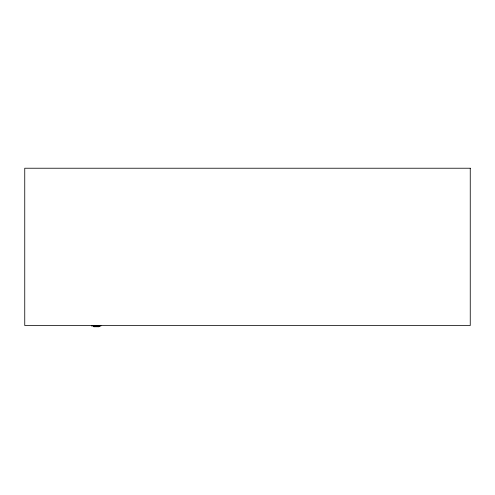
<?xml version="1.0" encoding="UTF-8"?>
<svg xmlns="http://www.w3.org/2000/svg" width="495" height="495" viewBox="0 0 495 495"><rect width="100%" height="100%" fill="white"/><g stroke="black" fill="none" stroke-linecap="round" stroke-linejoin="round"><path stroke-width="0.74" d="M93.945 326.768L93.945 326.248L99.08 326.261M98.697 326.768L98.697 326.248L96.636 326.316M91.835 326.081L91.835 325.524M100.807 326.081L100.807 325.524M93.314 326.217L96.321 326.273M98.697 326.261L99.328 326.217L98.697 326.279M98.258 326.261L98.431 326.261M100.807 325.84L97.521 326.106A36.5 36.5 0 0 1 95.733 326.125L91.835 325.84M93.945 326.737L98.697 326.737M95.498 326.261L95.102 326.261L95.498 326.261M470.25 168.226L24.75 168.226L24.75 325.524L470.25 325.524L470.25 168.226"/></g></svg>
